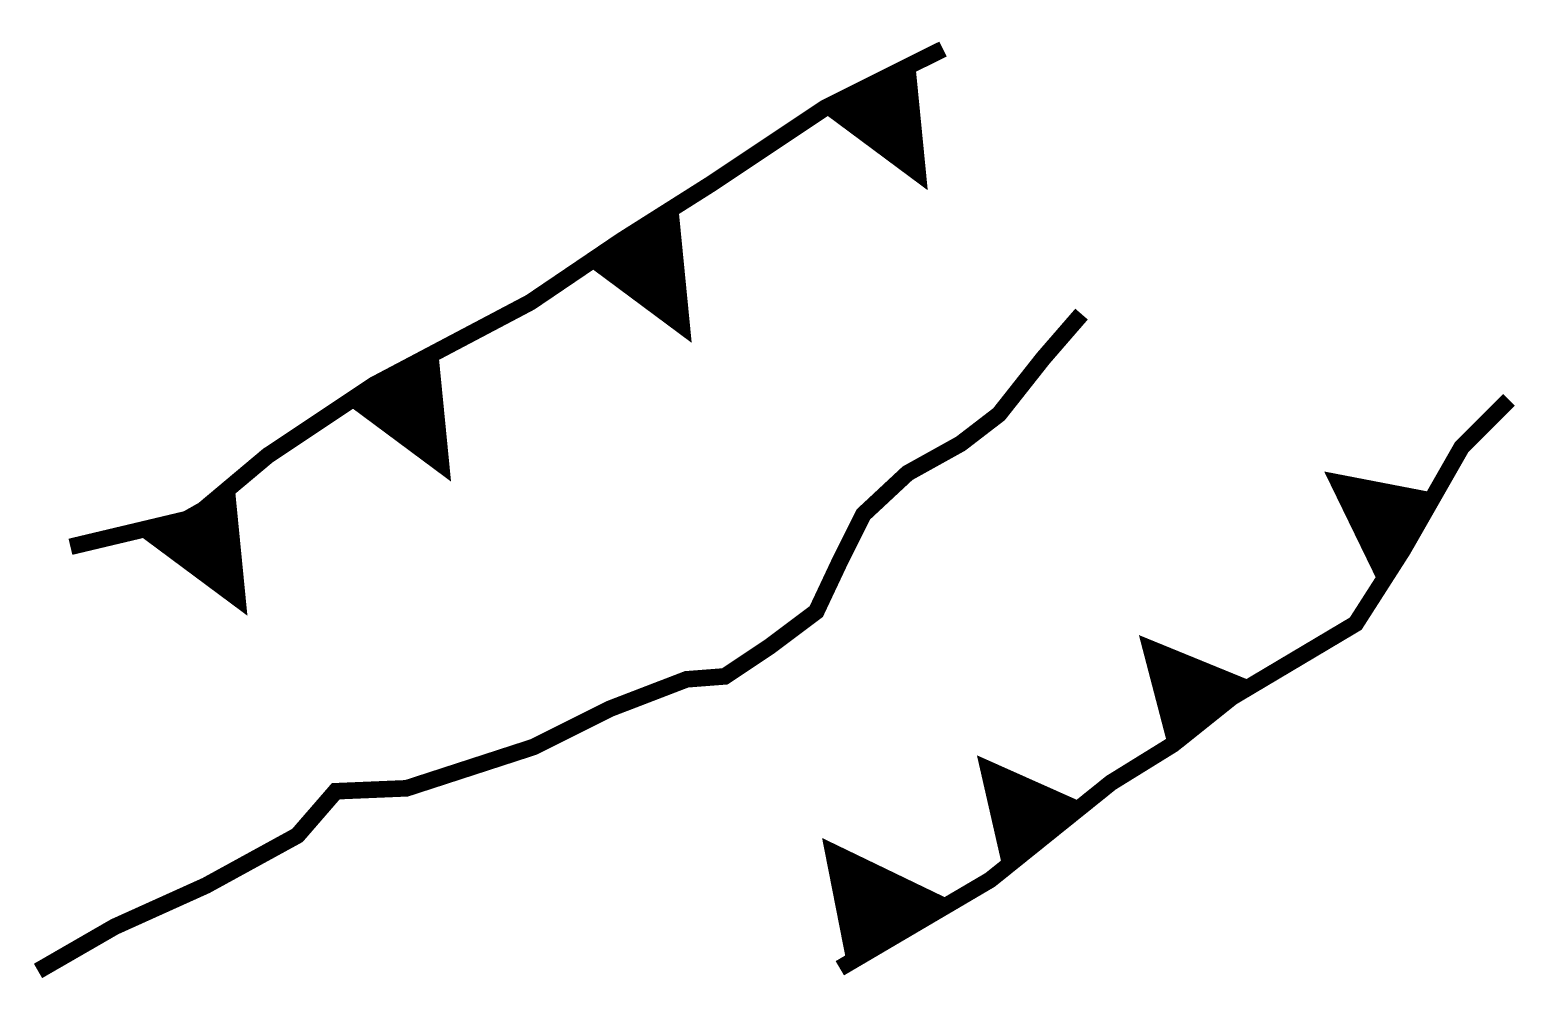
# Model space of a CAD drawing. Extents: x -0.08 to 8.91, y -0.15 to 5.69.
import ezdxf

# ---------------------------------------------------------------- set-up
doc = ezdxf.new("R2010")
doc.units = 0
doc.header["$MEASUREMENT"] = 0
doc.layers.get('0').update_dxf_attribs({"linetype": 'CONTINUOUS'})

msp = doc.modelspace()

# ---------------------------------------------------------------- linework, layer by layer
for points in [[(5.3441, 4.7166, 0, 0.654, 0), (4.9804, 5.3591, 0.654, 0.654, 0)], [(3.9175, 3.7948, 0, 0.654, 0), (3.5539, 4.4373, 0.654, 0.654, 0)], [(2.463, 2.9568, 0, 0.654, 0), (2.0994, 3.5992, 0.654, 0.654, 0)], [(7.74, 3.0178, 0, 0.6592, 0), (8.2631, 2.6167, 0.5942, 0.5942, 0)], [(1.2323, 2.1466, 0, 0.654, 0), (0.8687, 2.7891, 0.654, 0.654, 0)], [(6.6202, 2.0297, 0, 0.6452, 0), (7.0454, 1.5444, 0.5942, 0.5942, 0)], [(5.6412, 1.3034, 0, 0.5942, 0), (6.0185, 0.8444, 0.5942, 0.5942, 0)], [(4.7054, 0.8039, 0, 0.7356, 0), (5.1551, 0.2217, 0.5942, 0.5942, 0)]]:
    msp.add_lwpolyline(points, format="xyseb")
at = {"const_width": 0.1}
for points in [[(0.1627, 2.5629), (0.911, 2.7408), (1.3564, 3.1145), (1.9978, 3.5415), (2.942, 4.0397), (3.4943, 4.4134), (4.0288, 4.7514), (4.7236, 5.214), (5.4362, 5.5699)], [(-0.0333, 0.0007), (0.4299, 0.2676), (0.9822, 0.5167), (1.5345, 0.8192), (1.7661, 1.0861), (2.1937, 1.1039), (2.9598, 1.353), (3.423, 1.5843), (3.8863, 1.7622), (4.1179, 1.78), (4.3851, 1.958), (4.6702, 2.1715), (4.8127, 2.4739), (4.9552, 2.7586), (5.2225, 3.0077), (5.5431, 3.1857), (5.7748, 3.3636), (6.042, 3.7016), (6.2736, 3.9685)], [(4.8127, 0.0168), (5.7213, 0.5506), (6.4518, 1.1377), (6.8259, 1.369), (7.1822, 1.6537), (7.9305, 2.0985), (8.2156, 2.5434), (8.5719, 3.1661), (8.8569, 3.4508)]]:
    msp.add_lwpolyline(points, dxfattribs=at)

doc.saveas('drawing.dxf')
